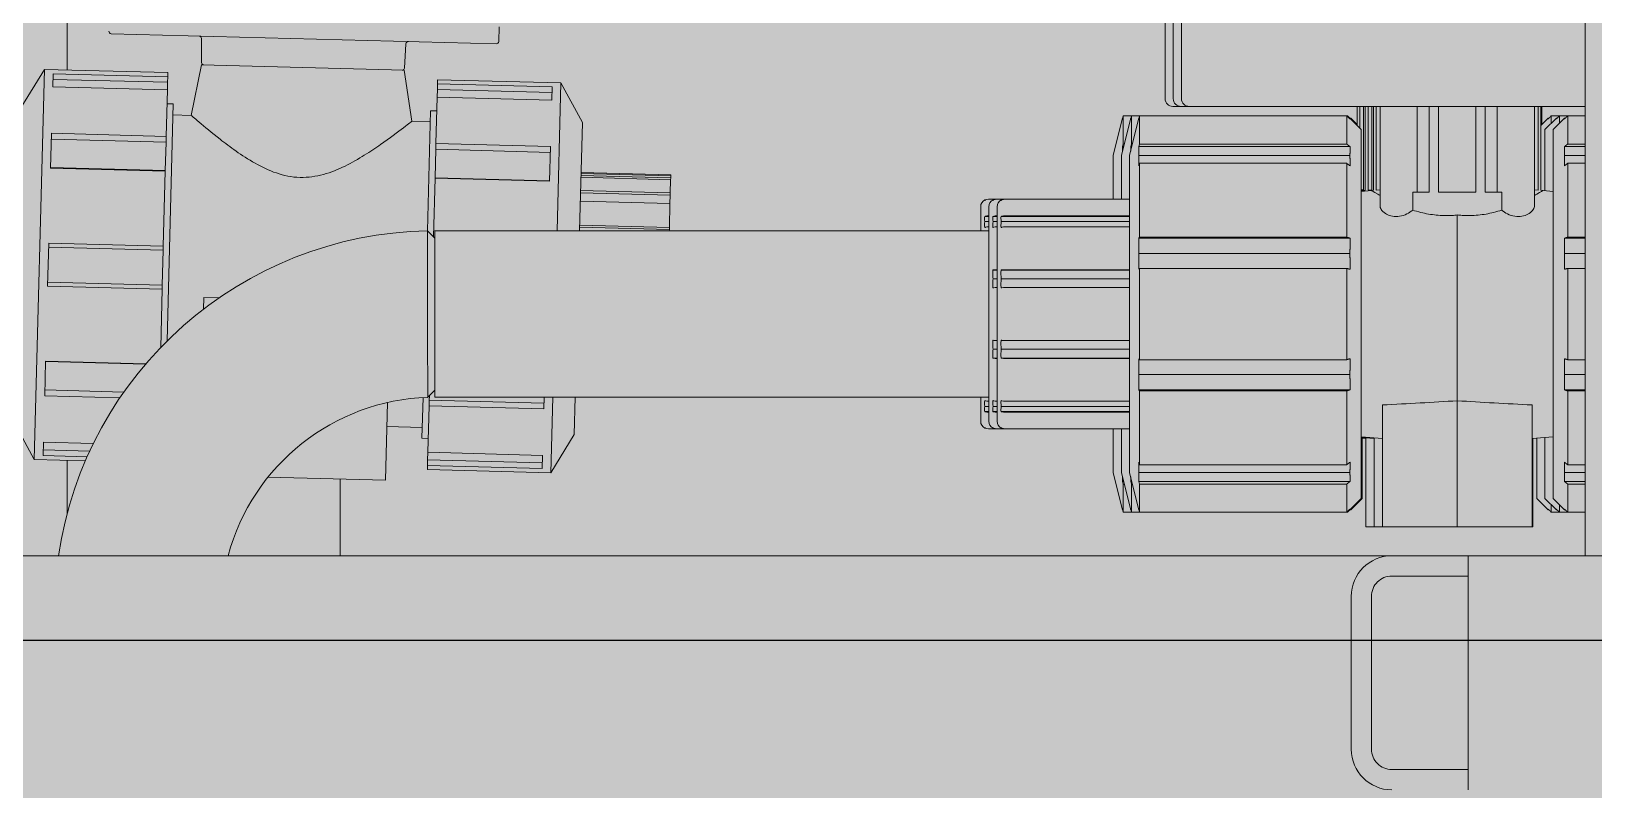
# Model space of a CAD drawing. Header units: centimetres. Extents: x 405564 to 502064, y 46284 to 60634.
# Drawn here: x 485404.35 to 485424.38, y 55966.15 to 55975.87 of the extents above; entities that cross this region are included whole.
import ezdxf

# ---------------------------------------------------------------- set-up
doc = ezdxf.new("R2010")
doc.units = ezdxf.units.CM
doc.layers.get('0').update_dxf_attribs({"color": 8, "lineweight": 9})
doc.layers.add('0-KRCN-MİMARİ-220526', color=8, linetype='Continuous', lineweight=9)
doc.layers.add('Visible (ISO)', color=8, linetype='Continuous', lineweight=18)
doc.layers.add('AS_NOT_MIMARI', color=8, linetype='Continuous')
doc.layers.add('AS_TAV', color=8, linetype='Continuous')

# ---------------------------------------------------------------- blocks, each defined once
blk = doc.blocks.new('A$Cdfb98813')
h = blk.add_hatch()
h.set_pattern_fill('ANGLE', color=256)
h.set_pattern_definition([(0, (-482318.783, -59032.118), (0, 6.985), [5.08, -1.905]), (90, (-482318.783, -59032.118), (-6.985, 4e-16), [5.08, -1.905])])
h.paths.add_polyline_path([(2235.139, -683), (325.139, -683), (325.139, -933.015), (2235.139, -933.015)])
h.paths.add_polyline_path([(800, -700), (900, -700), (900, -800), (800, -800)], flags=16)
h.paths.add_polyline_path([(1700, -700), (1800, -700), (1800, -800), (1700, -800)], flags=16)
at = {"layer": 'AS_TAV'}
blk.add_lwpolyline([(1253.081, -800), (1880, -800), (1880, -864.5), (1253.081, -864.5)], close=True, dxfattribs=at)
at = {"layer": 'Visible (ISO)'}
for p, q in [((1574.528, -845.415), (1574.528, -863.415)), ((1555.064, -853.898), (1555.064, -857.188)), ((1569.141, -857.556), (1569.141, -855.756)), ((1569.246, -857.556), (1569.246, -855.756)), ((1569.351, -857.556), (1569.351, -855.756)), ((1560.602, -856.633), (1560.597, -856.823)), ((1555.628, -856.723), (1560.566, -856.852)), ((1556.787, -857.095), (1556.785, -856.782)), ((1559.389, -857.163), (1559.408, -856.851)), ((1554.472, -857.673), (1554.774, -857.181)), ((1554.774, -857.181), (1554.643, -862.179)), ((1556.355, -857.222), (1554.774, -857.181)), ((1554.88, -857.406), (1554.884, -857.236)), ((1556.354, -857.274), (1554.884, -857.236)), ((1556.355, -857.222), (1556.354, -857.274)), ((1556.788, -857.124), (1556.656, -857.77)), ((1556.788, -857.124), (1559.387, -857.192)), ((1559.387, -857.192), (1559.484, -857.844)), ((1554.88, -857.406), (1556.349, -857.444)), ((1556.352, -857.346), (1554.882, -857.308)), ((1556.349, -857.444), (1556.334, -858.039)), ((1556.349, -857.444), (1556.352, -857.346)), ((1556.352, -857.346), (1556.354, -857.274)), ((1559.811, -857.437), (1559.808, -857.535)), ((1559.812, -857.365), (1559.811, -857.437)), ((1559.811, -857.437), (1561.28, -857.475)), ((1559.812, -857.365), (1559.814, -857.313)), ((1561.282, -857.403), (1559.812, -857.365)), ((1559.814, -857.313), (1561.395, -857.354)), ((1561.282, -857.403), (1561.277, -857.573)), ((1561.345, -859.249), (1561.395, -857.354)), ((1561.67, -857.862), (1561.395, -857.354)), ((1556.344, -857.622), (1556.424, -857.624)), ((1556.424, -857.624), (1556.345, -860.661)), ((1559.792, -858.129), (1559.808, -857.535)), ((1559.808, -857.535), (1561.277, -857.573)), ((1556.656, -857.77), (1556.421, -857.764)), ((1559.72, -857.851), (1559.484, -857.844)), ((1559.683, -859.25), (1559.723, -857.711)), ((1559.803, -857.713), (1559.723, -857.711)), ((1568.477, -858.28), (1568.596, -857.805)), ((1568.582, -858.28), (1568.701, -857.805)), ((1568.605, -857.775), (1568.595, -857.816)), ((1568.598, -857.805), (1568.596, -857.805)), ((1568.605, -858.137), (1568.605, -857.775)), ((1568.605, -857.775), (1568.71, -857.775)), ((1568.687, -858.28), (1568.806, -857.805)), ((1568.71, -857.775), (1568.7, -857.816)), ((1568.703, -857.805), (1568.701, -857.805)), ((1568.71, -858.137), (1568.71, -857.775)), ((1568.71, -857.775), (1568.815, -857.775)), ((1568.815, -857.775), (1568.805, -857.816)), ((1568.808, -857.805), (1568.806, -857.805)), ((1568.815, -858.137), (1568.815, -857.775)), ((1568.815, -857.775), (1571.47, -857.775)), ((1569.241, -857.656), (1569.301, -857.656)), ((1569.241, -857.656), (1569.241, -857.656)), ((1569.346, -857.656), (1569.301, -857.656)), ((1569.346, -857.656), (1569.406, -857.656)), ((1569.346, -857.656), (1569.346, -857.656)), ((1569.451, -857.656), (1569.406, -857.656)), ((1569.451, -857.656), (1569.511, -857.656)), ((1569.451, -857.656), (1569.451, -857.656)), ((1569.914, -857.656), (1569.511, -857.656)), ((1569.914, -857.656), (1574.528, -857.656)), ((1571.47, -857.775), (1571.481, -857.775)), ((1571.47, -857.775), (1571.47, -858.137)), ((1571.481, -857.775), (1571.481, -857.786)), ((1571.51, -857.805), (1571.501, -857.805)), ((1571.657, -857.953), (1571.51, -857.805)), ((1571.521, -857.805), (1571.512, -857.805)), ((1571.603, -857.888), (1571.521, -857.805)), ((1571.603, -857.656), (1571.603, -857.899)), ((1571.638, -857.656), (1571.638, -857.933)), ((1571.687, -857.656), (1571.687, -858.732)), ((1571.708, -857.656), (1571.708, -858.73)), ((1571.743, -857.656), (1571.743, -858.727)), ((1571.792, -857.656), (1571.792, -858.732)), ((1571.813, -857.656), (1571.813, -858.73)), ((1571.848, -857.656), (1571.848, -858.727)), ((1571.897, -857.656), (1571.897, -858.927)), ((1572.374, -858.756), (1572.374, -857.656)), ((1572.527, -857.656), (1572.527, -858.756)), ((1572.647, -857.656), (1572.647, -858.756)), ((1573.127, -857.656), (1573.127, -858.756)), ((1573.247, -857.656), (1573.247, -858.756)), ((1573.4, -858.756), (1573.4, -857.656)), ((1573.877, -857.656), (1573.877, -858.927)), ((1573.926, -857.656), (1573.926, -858.727)), ((1573.96, -857.656), (1573.96, -858.73)), ((1573.96, -857.899), (1574.054, -857.805)), ((1573.971, -857.656), (1573.971, -857.888)), ((1574.012, -857.953), (1574.159, -857.805)), ((1574.054, -857.805), (1574.063, -857.805)), ((1574.093, -857.775), (1574.093, -857.871)), ((1574.198, -857.775), (1574.093, -857.775)), ((1574.117, -857.953), (1574.264, -857.805)), ((1574.159, -857.805), (1574.168, -857.805)), ((1574.198, -857.775), (1574.198, -857.871)), ((1574.303, -857.775), (1574.198, -857.775)), ((1574.264, -857.805), (1574.273, -857.805)), ((1574.303, -857.775), (1574.303, -858.137)), ((1574.528, -857.775), (1574.303, -857.775)), ((1554.852, -858.445), (1554.864, -858)), ((1556.334, -858.039), (1554.864, -858)), ((1556.332, -858.115), (1556.334, -858.039)), ((1561.634, -859.249), (1561.67, -857.862)), ((1571.657, -862.68), (1571.657, -857.953)), ((1574.012, -858.735), (1574.012, -857.953)), ((1574.117, -862.68), (1574.117, -857.953)), ((1556.332, -858.115), (1554.862, -858.076)), ((1556.322, -858.478), (1556.332, -858.115)), ((1559.79, -858.205), (1559.781, -858.569)), ((1559.792, -858.129), (1559.79, -858.205)), ((1559.79, -858.205), (1561.26, -858.244)), ((1561.262, -858.168), (1559.792, -858.129)), ((1561.262, -858.168), (1561.25, -858.613)), ((1568.595, -858.17), (1568.605, -858.137)), ((1568.595, -858.17), (1568.609, -858.17)), ((1568.618, -858.137), (1568.605, -858.137)), ((1568.7, -858.17), (1568.71, -858.137)), ((1568.7, -858.17), (1568.714, -858.17)), ((1568.723, -858.137), (1568.71, -858.137)), ((1568.805, -858.17), (1568.815, -858.137)), ((1568.805, -858.17), (1571.512, -858.17)), ((1571.47, -858.137), (1568.815, -858.137)), ((1574.528, -858.17), (1574.262, -858.17)), ((1574.303, -858.137), (1574.528, -858.137)), ((1554.852, -858.445), (1556.322, -858.484)), ((1556.322, -858.478), (1554.853, -858.44)), ((1568.477, -858.28), (1568.477, -858.846)), ((1568.582, -858.28), (1568.582, -858.846)), ((1568.687, -858.28), (1568.687, -862.352)), ((1568.815, -858.384), (1568.805, -858.417)), ((1571.51, -858.285), (1568.806, -858.285)), ((1568.815, -859.331), (1568.815, -858.384)), ((1568.815, -858.384), (1571.47, -858.384)), ((1571.47, -858.384), (1571.47, -859.331)), ((1574.264, -858.285), (1574.528, -858.285)), ((1574.528, -858.384), (1574.303, -858.384)), ((1574.303, -858.384), (1574.303, -859.331)), ((1556.322, -858.484), (1556.297, -859.446)), ((1556.322, -858.484), (1556.322, -858.478)), ((1559.761, -859.327), (1559.781, -858.574)), ((1559.781, -858.569), (1559.781, -858.574)), ((1559.781, -858.569), (1561.25, -858.608)), ((1559.781, -858.574), (1561.25, -858.613)), ((1562.802, -858.57), (1561.652, -858.54)), ((1561.652, -858.564), (1562.801, -858.594)), ((1562.803, -858.531), (1561.653, -858.501)), ((1562.803, -858.546), (1561.653, -858.516)), ((1562.801, -858.594), (1562.797, -858.764)), ((1562.801, -858.594), (1562.802, -858.57)), ((1562.802, -858.57), (1562.803, -858.546)), ((1562.803, -858.531), (1562.803, -858.546)), ((1562.796, -858.792), (1561.646, -858.761)), ((1562.797, -858.764), (1561.647, -858.734)), ((1562.793, -858.898), (1562.796, -858.792)), ((1562.796, -858.792), (1562.797, -858.764)), ((1566.982, -858.846), (1566.877, -858.846)), ((1567.087, -858.846), (1566.982, -858.846)), ((1568.687, -858.846), (1567.087, -858.846)), ((1571.687, -858.723), (1571.657, -858.725)), ((1571.657, -858.735), (1571.682, -858.732)), ((1571.657, -858.744), (1571.787, -858.732)), ((1571.708, -858.73), (1571.682, -858.732)), ((1571.792, -858.723), (1571.743, -858.727)), ((1571.813, -858.73), (1571.787, -858.732)), ((1571.897, -858.723), (1571.848, -858.727)), ((1572.527, -858.756), (1572.316, -858.756)), ((1572.316, -858.985), (1572.316, -858.756)), ((1573.127, -858.756), (1572.647, -858.756)), ((1573.247, -858.756), (1573.458, -858.756)), ((1573.458, -858.985), (1573.458, -858.756)), ((1573.877, -858.723), (1573.926, -858.727)), ((1573.96, -858.73), (1573.987, -858.732)), ((1574.117, -858.744), (1573.987, -858.732)), ((1561.644, -858.868), (1562.793, -858.898)), ((1562.793, -858.898), (1562.785, -859.206)), ((1566.777, -859.249), (1566.777, -858.941)), ((1566.83, -858.853), (1566.841, -858.853)), ((1566.882, -861.691), (1566.882, -858.941)), ((1566.935, -858.853), (1566.946, -858.853)), ((1566.987, -861.691), (1566.987, -858.941)), ((1567.04, -858.853), (1567.051, -858.853)), ((1572.887, -861.427), (1572.887, -859.046)), ((1559.777, -859.343), (1559.683, -859.25)), ((1559.777, -861.383), (1559.777, -859.249)), ((1559.777, -859.249), (1566.882, -859.249)), ((1562.785, -859.231), (1561.635, -859.201)), ((1562.785, -859.206), (1561.636, -859.176)), ((1562.784, -859.249), (1562.785, -859.231)), ((1562.785, -859.231), (1562.785, -859.206)), ((1566.828, -859.066), (1566.882, -859.066)), ((1566.83, -859.132), (1566.882, -859.132)), ((1566.877, -859.056), (1566.882, -859.056)), ((1566.882, -859.197), (1566.877, -859.197)), ((1566.933, -859.066), (1566.987, -859.066)), ((1566.935, -859.132), (1566.987, -859.132)), ((1566.982, -859.056), (1566.987, -859.056)), ((1566.987, -859.197), (1566.982, -859.197)), ((1567.038, -859.066), (1568.687, -859.066)), ((1567.04, -859.132), (1568.687, -859.132)), ((1567.087, -859.056), (1568.687, -859.056)), ((1568.687, -859.197), (1567.087, -859.197)), ((1554.813, -859.958), (1554.827, -859.408)), ((1556.297, -859.446), (1554.827, -859.408)), ((1556.295, -859.496), (1556.297, -859.446)), ((1568.805, -859.344), (1568.815, -859.331)), ((1568.805, -859.344), (1571.512, -859.344)), ((1571.47, -859.331), (1568.815, -859.331)), ((1574.528, -859.344), (1574.262, -859.344)), ((1574.303, -859.331), (1574.528, -859.331)), ((1556.295, -859.496), (1554.826, -859.458)), ((1556.284, -859.946), (1556.295, -859.496)), ((1571.51, -859.54), (1568.806, -859.54)), ((1574.264, -859.54), (1574.528, -859.54)), ((1566.933, -859.752), (1566.987, -859.752)), ((1566.982, -859.748), (1566.987, -859.748)), ((1567.038, -859.752), (1568.687, -859.752)), ((1567.087, -859.748), (1568.687, -859.748)), ((1568.815, -859.731), (1568.805, -859.743)), ((1568.815, -860.902), (1568.815, -859.731)), ((1568.815, -859.731), (1571.47, -859.731)), ((1571.47, -859.731), (1571.47, -860.902)), ((1574.528, -859.731), (1574.303, -859.731)), ((1574.303, -859.731), (1574.303, -860.902)), ((1554.813, -859.958), (1556.282, -859.996)), ((1556.284, -859.946), (1554.814, -859.908)), ((1556.282, -859.996), (1556.263, -860.745)), ((1556.282, -859.996), (1556.284, -859.946)), ((1566.935, -859.864), (1566.987, -859.864)), ((1566.987, -859.976), (1566.982, -859.976)), ((1567.04, -859.864), (1568.687, -859.864)), ((1568.687, -859.976), (1567.087, -859.976)), ((1556.815, -860.104), (1556.811, -860.255)), ((1557.012, -860.109), (1556.815, -860.104)), ((1566.935, -860.768), (1566.987, -860.768)), ((1566.982, -860.656), (1566.987, -860.656)), ((1567.04, -860.768), (1568.687, -860.768)), ((1567.087, -860.656), (1568.687, -860.656)), ((1554.776, -861.366), (1554.788, -860.92)), ((1556.068, -860.959), (1554.787, -860.926)), ((1556.073, -860.954), (1554.788, -860.92)), ((1566.933, -860.881), (1566.987, -860.881)), ((1566.987, -860.885), (1566.982, -860.885)), ((1567.038, -860.881), (1568.687, -860.881)), ((1568.687, -860.885), (1567.087, -860.885)), ((1568.805, -860.889), (1568.815, -860.902)), ((1571.47, -860.902), (1568.815, -860.902)), ((1574.303, -860.902), (1574.528, -860.902)), ((1571.51, -861.092), (1568.806, -861.092)), ((1574.264, -861.092), (1574.528, -861.092)), ((1554.776, -861.366), (1555.74, -861.391)), ((1555.791, -861.316), (1554.778, -861.29)), ((1559.144, -862.447), (1559.17, -861.451)), ((1559.613, -861.909), (1559.627, -861.387)), ((1559.688, -861.384), (1559.777, -861.292)), ((1559.706, -861.419), (1559.704, -861.495)), ((1559.708, -861.364), (1559.706, -861.419)), ((1559.706, -861.419), (1561.176, -861.457)), ((1559.777, -861.383), (1566.882, -861.383)), ((1561.178, -861.383), (1561.174, -861.533)), ((1561.264, -862.353), (1561.289, -861.383)), ((1561.565, -861.86), (1561.578, -861.383)), ((1566.777, -861.691), (1566.777, -861.383)), ((1566.877, -861.435), (1566.882, -861.435)), ((1566.982, -861.435), (1566.987, -861.435)), ((1567.087, -861.435), (1568.687, -861.435)), ((1568.815, -861.301), (1568.805, -861.288)), ((1568.805, -861.288), (1571.512, -861.288)), ((1568.815, -862.249), (1568.815, -861.301)), ((1568.815, -861.301), (1571.47, -861.301)), ((1571.47, -861.301), (1571.47, -862.249)), ((1572.887, -861.427), (1572.887, -863.046)), ((1574.528, -861.288), (1574.262, -861.288)), ((1574.528, -861.301), (1574.303, -861.301)), ((1574.303, -861.301), (1574.303, -862.249)), ((1559.689, -862.089), (1559.704, -861.495)), ((1559.704, -861.495), (1561.174, -861.533)), ((1566.828, -861.566), (1566.882, -861.566)), ((1566.83, -861.5), (1566.882, -861.5)), ((1566.882, -861.576), (1566.877, -861.576)), ((1566.933, -861.566), (1566.987, -861.566)), ((1566.935, -861.5), (1566.987, -861.5)), ((1566.987, -861.576), (1566.982, -861.576)), ((1567.038, -861.566), (1568.687, -861.566)), ((1567.04, -861.5), (1568.687, -861.5)), ((1568.687, -861.576), (1567.087, -861.576)), ((1571.927, -861.481), (1571.927, -863.046)), ((1573.847, -861.481), (1573.847, -863.046)), ((1554.368, -861.672), (1554.643, -862.179)), ((1559.617, -861.769), (1559.162, -861.757)), ((1566.83, -861.779), (1566.841, -861.779)), ((1566.877, -861.786), (1566.982, -861.786)), ((1566.935, -861.779), (1566.946, -861.779)), ((1566.982, -861.786), (1567.087, -861.786)), ((1567.04, -861.779), (1567.051, -861.779)), ((1567.087, -861.786), (1568.687, -861.786)), ((1568.477, -861.786), (1568.477, -862.352)), ((1568.582, -861.786), (1568.582, -862.352)), ((1554.756, -862.13), (1554.76, -861.96)), ((1555.353, -862.074), (1554.758, -862.058)), ((1555.399, -861.977), (1554.76, -861.96)), ((1559.693, -861.911), (1559.613, -861.909)), ((1561.565, -861.86), (1561.264, -862.353)), ((1571.657, -861.889), (1571.927, -861.912)), ((1571.657, -861.898), (1571.822, -861.912)), ((1571.657, -861.907), (1571.717, -861.912)), ((1571.668, -862.68), (1571.668, -861.908)), ((1571.717, -861.903), (1571.717, -863.046)), ((1571.822, -861.903), (1571.822, -863.046)), ((1574.117, -861.889), (1573.847, -861.912)), ((1573.907, -861.908), (1573.858, -861.912)), ((1573.858, -861.911), (1573.858, -863.046)), ((1573.907, -862.68), (1573.907, -861.907)), ((1574.012, -862.68), (1574.012, -861.898)), ((1555.298, -862.196), (1554.643, -862.179)), ((1554.756, -862.13), (1555.321, -862.145)), ((1555.064, -862.19), (1555.064, -862.871)), ((1559.686, -862.187), (1559.684, -862.259)), ((1559.689, -862.089), (1559.686, -862.187)), ((1559.686, -862.187), (1561.156, -862.225)), ((1561.158, -862.128), (1559.689, -862.089)), ((1561.158, -862.128), (1561.154, -862.298)), ((1568.805, -862.215), (1568.815, -862.249)), ((1571.47, -862.249), (1568.815, -862.249)), ((1574.303, -862.249), (1574.528, -862.249)), ((1559.144, -862.447), (1557.639, -862.408)), ((1558.564, -862.432), (1558.564, -863.415)), ((1559.683, -862.311), (1559.684, -862.259)), ((1559.683, -862.311), (1561.264, -862.353)), ((1559.684, -862.259), (1561.154, -862.298)), ((1568.477, -862.352), (1568.596, -862.827)), ((1568.582, -862.352), (1568.701, -862.827)), ((1568.687, -862.352), (1568.806, -862.827)), ((1571.51, -862.347), (1568.806, -862.347)), ((1574.264, -862.347), (1574.528, -862.347)), ((1568.605, -862.496), (1568.595, -862.462)), ((1568.595, -862.462), (1568.609, -862.462)), ((1568.605, -862.857), (1568.605, -862.496)), ((1568.605, -862.496), (1568.618, -862.496)), ((1568.71, -862.496), (1568.7, -862.462)), ((1568.7, -862.462), (1568.714, -862.462)), ((1568.71, -862.857), (1568.71, -862.496)), ((1568.71, -862.496), (1568.723, -862.496)), ((1568.815, -862.496), (1568.805, -862.462)), ((1568.805, -862.462), (1571.512, -862.462)), ((1568.815, -862.857), (1568.815, -862.496)), ((1568.815, -862.496), (1571.47, -862.496)), ((1571.47, -862.496), (1571.47, -862.857)), ((1574.528, -862.462), (1574.262, -862.462)), ((1574.303, -862.496), (1574.303, -862.857)), ((1574.528, -862.496), (1574.303, -862.496)), ((1568.595, -862.816), (1568.605, -862.857)), ((1568.598, -862.827), (1568.596, -862.827)), ((1568.71, -862.857), (1568.605, -862.857)), ((1568.7, -862.816), (1568.71, -862.857)), ((1568.703, -862.827), (1568.701, -862.827)), ((1568.815, -862.857), (1568.71, -862.857)), ((1568.805, -862.816), (1568.815, -862.857)), ((1568.808, -862.827), (1568.806, -862.827)), ((1571.47, -862.857), (1568.815, -862.857)), ((1571.481, -862.857), (1571.47, -862.857)), ((1571.481, -862.846), (1571.481, -862.857)), ((1571.51, -862.827), (1571.501, -862.827)), ((1571.657, -862.68), (1571.51, -862.827)), ((1571.521, -862.827), (1571.512, -862.827)), ((1571.668, -862.68), (1571.521, -862.827)), ((1573.907, -862.68), (1574.054, -862.827)), ((1574.012, -862.68), (1574.159, -862.827)), ((1574.054, -862.827), (1574.063, -862.827)), ((1574.093, -862.761), (1574.093, -862.857)), ((1574.093, -862.857), (1574.198, -862.857)), ((1574.117, -862.68), (1574.264, -862.827)), ((1574.159, -862.827), (1574.168, -862.827)), ((1574.198, -862.761), (1574.198, -862.857)), ((1574.198, -862.857), (1574.303, -862.857)), ((1574.264, -862.827), (1574.273, -862.827)), ((1574.303, -862.857), (1574.528, -862.857)), ((1571.822, -863.046), (1571.717, -863.046)), ((1571.927, -863.046), (1571.822, -863.046)), ((1572.887, -863.046), (1571.927, -863.046)), ((1572.887, -863.046), (1573.847, -863.046)), ((1573.847, -863.046), (1573.858, -863.046)), ((1572.048, -863.415), (1409.528, -863.415)), ((1572.048, -863.415), (1573.028, -863.415)), ((1573.028, -863.935), (1573.028, -863.415)), ((1573.028, -863.415), (1627.008, -863.415)), ((1572.048, -863.675), (1573.028, -863.675)), ((1571.528, -865.895), (1571.528, -863.935)), ((1571.788, -865.895), (1571.788, -863.935)), ((1573.028, -863.935), (1573.028, -865.895)), ((1573.028, -866.415), (1573.028, -865.895)), ((1573.028, -866.155), (1572.048, -866.155))]:
    blk.add_line(p, q, dxfattribs=at)
for centre, radius, start, end in [((1555.629, -856.693), 0.03, 178.5, 268.5), ((1556.755, -856.783), 0.03, 0.5, 88.5), ((1559.438, -856.853), 0.03, 88.5, 176.5), ((1560.567, -856.822), 0.03, 268.5, 358.5), ((1556.817, -857.094), 0.03, 180.5, 268.5), ((1559.359, -857.161), 0.03, 268.5, 356.5), ((1569.241, -857.556), 0.1, 180, 270), ((1569.346, -857.556), 0.1, 180, 270), ((1569.451, -857.556), 0.1, 180, 270), ((1566.877, -858.941), 0.1, 118.0831, 180), ((1566.982, -858.941), 0.1, 118.0831, 180), ((1567.087, -858.941), 0.1, 118.0831, 180), ((1559.777, -864.126), 4.877, 91.1052, 171.6094), ((1559.777, -864.126), 2.743, 91.8651, 164.9646), ((1566.877, -861.691), 0.1, 180, 241.9169), ((1566.982, -861.691), 0.1, 180, 241.9169), ((1567.087, -861.691), 0.1, 180, 241.9169), ((1572.048, -863.935), 0.52, 90, 180), ((1572.048, -865.895), 0.52, 180, 270)]:
    blk.add_arc(centre, radius, start, end, dxfattribs=at)
at = {"layer": 'Visible (ISO)', "extrusion": (0, 0, -1)}
for centre, major_axis, ratio, start_param, end_param in [((1569.679, -860.316), (7.936, 0), 0.153091, 1.154619, 1.283565), ((1576.095, -860.316), (-7.936, 0), 0.153091, 4.99962, 5.128566), ((1578.84, -862.265), (-10.036, 0), 0.629301, 6.270099, 6.291053)]:
    blk.add_ellipse(centre, major_axis=major_axis, ratio=ratio, start_param=start_param, end_param=end_param, dxfattribs=at)
at = {"layer": 'Visible (ISO)'}
for points, knots in [([(1556.656, -857.77), (1556.656, -857.77), (1556.664, -857.777), (1556.698, -857.806), (1556.723, -857.828), (1556.821, -857.912), (1556.918, -857.993), (1557.086, -858.124), (1557.155, -858.176), (1557.305, -858.281), (1557.386, -858.334), (1557.559, -858.432), (1557.65, -858.476), (1557.843, -858.541), (1557.944, -858.563), (1558.05, -858.565)], [12.008267, 12.008267, 12.008267, 12.008267, 12.290639, 12.290639, 12.573011, 12.573011, 13.137754, 13.137754, 13.455966, 13.455966, 13.774178, 13.774178, 14.09239, 14.09239, 14.410603, 14.410603, 14.410603, 14.410603]), ([(1558.05, -858.565), (1558.154, -858.568), (1558.254, -858.553), (1558.447, -858.5), (1558.539, -858.462), (1558.714, -858.376), (1558.797, -858.328), (1558.95, -858.233), (1559.021, -858.186), (1559.199, -858.062), (1559.304, -857.983), (1559.411, -857.901), (1559.439, -857.88), (1559.475, -857.851), (1559.484, -857.844), (1559.484, -857.844)], [4.80467, 4.80467, 4.80467, 4.80467, 5.115647, 5.115647, 5.426624, 5.426624, 5.737601, 5.737601, 6.048578, 6.048578, 6.62694, 6.62694, 6.91612, 6.91612, 7.205301, 7.205301, 7.205301, 7.205301]), ([(1566.828, -858.859), (1566.832, -858.857), (1566.835, -858.855), (1566.85, -858.849), (1566.865, -858.846), (1566.877, -858.846)], [0.54557409, 0.54557409, 0.54557409, 0.54557409, 0.55654158, 0.55654158, 0.59352463, 0.59352463, 0.59352463, 0.59352463]), ([(1566.933, -858.859), (1566.937, -858.857), (1566.94, -858.855), (1566.955, -858.849), (1566.97, -858.846), (1566.982, -858.846)], [0.54557409, 0.54557409, 0.54557409, 0.54557409, 0.55654158, 0.55654158, 0.59352463, 0.59352463, 0.59352463, 0.59352463]), ([(1567.038, -858.859), (1567.042, -858.857), (1567.045, -858.855), (1567.06, -858.849), (1567.075, -858.846), (1567.087, -858.846)], [0.54557409, 0.54557409, 0.54557409, 0.54557409, 0.55654158, 0.55654158, 0.59352463, 0.59352463, 0.59352463, 0.59352463]), ([(1571.897, -858.797), (1571.886, -858.791), (1571.877, -858.785), (1571.814, -858.749), (1571.787, -858.732), (1571.787, -858.732)], [-2.1227679, -2.1227679, -2.1227679, -2.1227679, -2.0526795, -2.0526795, -1.6409183, -1.6409183, -1.6409183, -1.6409183]), ([(1573.877, -858.797), (1573.887, -858.791), (1573.897, -858.785), (1573.96, -858.749), (1573.987, -858.732), (1573.987, -858.732)], [1.1590686, 1.1590686, 1.1590686, 1.1590686, 1.2291571, 1.2291571, 1.6409183, 1.6409183, 1.6409183, 1.6409183]), ([(1566.828, -858.859), (1566.827, -858.858), (1566.827, -858.857), (1566.827, -858.855), (1566.828, -858.854), (1566.83, -858.853)], [0.3542386, 0.3542386, 0.3542386, 0.3542386, 0.4024589, 0.4024589, 0.4682307, 0.4682307, 0.4682307, 0.4682307]), ([(1566.933, -858.859), (1566.932, -858.858), (1566.932, -858.857), (1566.932, -858.855), (1566.933, -858.854), (1566.935, -858.853)], [0.3542386, 0.3542386, 0.3542386, 0.3542386, 0.4024589, 0.4024589, 0.4682307, 0.4682307, 0.4682307, 0.4682307]), ([(1567.038, -858.859), (1567.037, -858.858), (1567.037, -858.857), (1567.037, -858.855), (1567.038, -858.854), (1567.04, -858.853)], [0.3542386, 0.3542386, 0.3542386, 0.3542386, 0.4024589, 0.4024589, 0.4682307, 0.4682307, 0.4682307, 0.4682307]), ([(1571.897, -858.927), (1571.897, -858.942), (1571.902, -858.96), (1571.924, -858.995), (1571.943, -859.013), (1571.984, -859.04), (1572.008, -859.051), (1572.063, -859.065), (1572.094, -859.068), (1572.156, -859.064), (1572.19, -859.056), (1572.25, -859.031), (1572.277, -859.015), (1572.304, -858.994), (1572.31, -858.99), (1572.316, -858.985)], [-1.1691508, -1.1691508, -1.1691508, -1.1691508, -1.0739604, -1.0739604, -0.967244, -0.967244, -0.878467, -0.878467, -0.7896899, -0.7896899, -0.6915436, -0.6915436, -0.5933972, -0.5933972, -0.5650046, -0.5650046, -0.5650046, -0.5650046]), ([(1572.887, -859.046), (1572.866, -859.049), (1572.845, -859.051), (1572.756, -859.057), (1572.687, -859.055), (1572.551, -859.042), (1572.484, -859.03), (1572.384, -859.005), (1572.349, -858.995), (1572.316, -858.985)], [-3.344909, -3.344909, -3.344909, -3.344909, -3.2818365, -3.2818365, -3.0774876, -3.0774876, -2.8731386, -2.8731386, -2.757081, -2.757081, -2.757081, -2.757081]), ([(1572.887, -859.046), (1572.908, -859.049), (1572.929, -859.051), (1572.95, -859.052), (1573.018, -859.057), (1573.087, -859.055), (1573.223, -859.042), (1573.29, -859.03), (1573.389, -859.005), (1573.424, -858.995), (1573.458, -858.985)], [-0.0630724, -0.0630724, -0.0630724, -0.0630724, 0, 0, 0, 0.204349, 0.204349, 0.4086979, 0.4086979, 0.5247556, 0.5247556, 0.5247556, 0.5247556]), ([(1573.877, -858.927), (1573.877, -858.942), (1573.872, -858.96), (1573.85, -858.995), (1573.831, -859.013), (1573.79, -859.04), (1573.765, -859.051), (1573.71, -859.065), (1573.68, -859.068), (1573.65, -859.066), (1573.618, -859.064), (1573.584, -859.056), (1573.524, -859.031), (1573.497, -859.015), (1573.47, -858.994), (1573.464, -858.99), (1573.458, -858.985)], [1.1825316, 1.1825316, 1.1825316, 1.1825316, 1.2777219, 1.2777219, 1.3844383, 1.3844383, 1.4732154, 1.4732154, 1.5619924, 1.5619924, 1.5619924, 1.6601388, 1.6601388, 1.7582851, 1.7582851, 1.7866778, 1.7866778, 1.7866778, 1.7866778]), ([(1559.683, -859.25), (1559.683, -859.25), (1559.683, -859.25), (1559.683, -859.25), (1559.683, -859.25), (1559.683, -859.278), (1559.683, -859.332), (1559.683, -859.386), (1559.683, -859.464), (1559.683, -859.563), (1559.684, -859.662), (1559.684, -859.781), (1559.684, -859.909), (1559.684, -860.038), (1559.684, -860.179), (1559.685, -860.319), (1559.685, -860.459), (1559.685, -860.598), (1559.686, -860.727), (1559.686, -860.857), (1559.686, -860.974), (1559.687, -861.073), (1559.687, -861.27), (1559.688, -861.384), (1559.688, -861.384)], [-0.7500877, -0.7500877, -0.7500877, -0.7500877, -0.75, -0.75, -0.75, -0.6875, -0.6875, -0.6875, -0.625, -0.625, -0.625, -0.5625, -0.5625, -0.5625, -0.5, -0.5, -0.5, -0.4375, -0.4375, -0.4375, -0.375, -0.375, -0.375, -0.2501612, -0.2501612, -0.2501612, -0.2501612]), ([(1566.83, -859.132), (1566.828, -859.119), (1566.827, -859.106), (1566.827, -859.085), (1566.827, -859.076), (1566.828, -859.066)], [0.3366871, 0.3366871, 0.3366871, 0.3366871, 0.4024589, 0.4024589, 0.4506792, 0.4506792, 0.4506792, 0.4506792]), ([(1566.828, -859.208), (1566.827, -859.197), (1566.827, -859.186), (1566.827, -859.162), (1566.828, -859.147), (1566.83, -859.132)], [0.3542386, 0.3542386, 0.3542386, 0.3542386, 0.4024589, 0.4024589, 0.4682307, 0.4682307, 0.4682307, 0.4682307]), ([(1566.877, -859.056), (1566.865, -859.056), (1566.85, -859.059), (1566.835, -859.064), (1566.832, -859.065), (1566.828, -859.066)], [0, 0, 0, 0, 0.03698305, 0.03698305, 0.04795054, 0.04795054, 0.04795054, 0.04795054]), ([(1566.828, -859.208), (1566.832, -859.206), (1566.835, -859.205), (1566.85, -859.2), (1566.865, -859.197), (1566.877, -859.197)], [0.54557287, 0.54557287, 0.54557287, 0.54557287, 0.55650825, 0.55650825, 0.59352464, 0.59352464, 0.59352464, 0.59352464]), ([(1566.935, -859.132), (1566.933, -859.119), (1566.932, -859.106), (1566.932, -859.085), (1566.932, -859.076), (1566.933, -859.066)], [0.3366871, 0.3366871, 0.3366871, 0.3366871, 0.4024589, 0.4024589, 0.4506792, 0.4506792, 0.4506792, 0.4506792]), ([(1566.933, -859.208), (1566.932, -859.197), (1566.932, -859.186), (1566.932, -859.162), (1566.933, -859.147), (1566.935, -859.132)], [0.3542386, 0.3542386, 0.3542386, 0.3542386, 0.4024589, 0.4024589, 0.4682307, 0.4682307, 0.4682307, 0.4682307]), ([(1566.982, -859.056), (1566.97, -859.056), (1566.955, -859.059), (1566.94, -859.064), (1566.937, -859.065), (1566.933, -859.066)], [0, 0, 0, 0, 0.03698305, 0.03698305, 0.04795054, 0.04795054, 0.04795054, 0.04795054]), ([(1566.933, -859.208), (1566.937, -859.206), (1566.94, -859.205), (1566.955, -859.2), (1566.97, -859.197), (1566.982, -859.197)], [0.54557287, 0.54557287, 0.54557287, 0.54557287, 0.55650825, 0.55650825, 0.59352464, 0.59352464, 0.59352464, 0.59352464]), ([(1567.04, -859.132), (1567.038, -859.119), (1567.037, -859.106), (1567.037, -859.085), (1567.037, -859.076), (1567.038, -859.066)], [0.3366871, 0.3366871, 0.3366871, 0.3366871, 0.4024589, 0.4024589, 0.4506792, 0.4506792, 0.4506792, 0.4506792]), ([(1567.038, -859.208), (1567.037, -859.197), (1567.037, -859.186), (1567.037, -859.162), (1567.038, -859.147), (1567.04, -859.132)], [0.3542386, 0.3542386, 0.3542386, 0.3542386, 0.4024589, 0.4024589, 0.4682307, 0.4682307, 0.4682307, 0.4682307]), ([(1567.087, -859.056), (1567.075, -859.056), (1567.06, -859.059), (1567.045, -859.064), (1567.042, -859.065), (1567.038, -859.066)], [0, 0, 0, 0, 0.03698305, 0.03698305, 0.04795054, 0.04795054, 0.04795054, 0.04795054]), ([(1567.038, -859.208), (1567.042, -859.206), (1567.045, -859.205), (1567.06, -859.2), (1567.075, -859.197), (1567.087, -859.197)], [0.54557287, 0.54557287, 0.54557287, 0.54557287, 0.55650825, 0.55650825, 0.59352464, 0.59352464, 0.59352464, 0.59352464]), ([(1566.935, -859.864), (1566.933, -859.842), (1566.932, -859.819), (1566.932, -859.784), (1566.932, -859.768), (1566.933, -859.752)], [0.3366871, 0.3366871, 0.3366871, 0.3366871, 0.4024589, 0.4024589, 0.4506792, 0.4506792, 0.4506792, 0.4506792]), ([(1566.982, -859.748), (1566.97, -859.748), (1566.955, -859.749), (1566.94, -859.751), (1566.937, -859.751), (1566.933, -859.752)], [0, 0, 0, 0, 0.03698305, 0.03698305, 0.04795054, 0.04795054, 0.04795054, 0.04795054]), ([(1567.04, -859.864), (1567.038, -859.842), (1567.037, -859.819), (1567.037, -859.784), (1567.037, -859.768), (1567.038, -859.752)], [0.3366871, 0.3366871, 0.3366871, 0.3366871, 0.4024589, 0.4024589, 0.4506792, 0.4506792, 0.4506792, 0.4506792]), ([(1567.087, -859.748), (1567.075, -859.748), (1567.06, -859.749), (1567.045, -859.751), (1567.042, -859.751), (1567.038, -859.752)], [0, 0, 0, 0, 0.03698305, 0.03698305, 0.04795054, 0.04795054, 0.04795054, 0.04795054]), ([(1566.933, -859.98), (1566.932, -859.963), (1566.932, -859.947), (1566.932, -859.91), (1566.933, -859.887), (1566.935, -859.864)], [0.3542386, 0.3542386, 0.3542386, 0.3542386, 0.4024589, 0.4024589, 0.4682307, 0.4682307, 0.4682307, 0.4682307]), ([(1566.933, -859.98), (1566.937, -859.979), (1566.94, -859.979), (1566.955, -859.977), (1566.97, -859.976), (1566.982, -859.976)], [0.54557409, 0.54557409, 0.54557409, 0.54557409, 0.55654158, 0.55654158, 0.59352463, 0.59352463, 0.59352463, 0.59352463]), ([(1567.038, -859.98), (1567.037, -859.963), (1567.037, -859.947), (1567.037, -859.91), (1567.038, -859.887), (1567.04, -859.864)], [0.3542386, 0.3542386, 0.3542386, 0.3542386, 0.4024589, 0.4024589, 0.4682307, 0.4682307, 0.4682307, 0.4682307]), ([(1567.038, -859.98), (1567.042, -859.979), (1567.045, -859.979), (1567.06, -859.977), (1567.075, -859.976), (1567.087, -859.976)], [0.54557409, 0.54557409, 0.54557409, 0.54557409, 0.55654158, 0.55654158, 0.59352463, 0.59352463, 0.59352463, 0.59352463]), ([(1566.935, -860.768), (1566.933, -860.745), (1566.932, -860.722), (1566.932, -860.686), (1566.932, -860.669), (1566.933, -860.652)], [0.3366871, 0.3366871, 0.3366871, 0.3366871, 0.4024589, 0.4024589, 0.4506792, 0.4506792, 0.4506792, 0.4506792]), ([(1566.982, -860.656), (1566.97, -860.656), (1566.955, -860.655), (1566.94, -860.654), (1566.937, -860.653), (1566.933, -860.652)], [0, 0, 0, 0, 0.03698305, 0.03698305, 0.04795054, 0.04795054, 0.04795054, 0.04795054]), ([(1567.04, -860.768), (1567.038, -860.745), (1567.037, -860.722), (1567.037, -860.686), (1567.037, -860.669), (1567.038, -860.652)], [0.3366871, 0.3366871, 0.3366871, 0.3366871, 0.4024589, 0.4024589, 0.4506792, 0.4506792, 0.4506792, 0.4506792]), ([(1567.087, -860.656), (1567.075, -860.656), (1567.06, -860.655), (1567.045, -860.654), (1567.042, -860.653), (1567.038, -860.652)], [0, 0, 0, 0, 0.03698305, 0.03698305, 0.04795054, 0.04795054, 0.04795054, 0.04795054]), ([(1566.933, -860.881), (1566.932, -860.864), (1566.932, -860.848), (1566.932, -860.813), (1566.933, -860.791), (1566.935, -860.768)], [0.3542386, 0.3542386, 0.3542386, 0.3542386, 0.4024589, 0.4024589, 0.4682307, 0.4682307, 0.4682307, 0.4682307]), ([(1567.038, -860.881), (1567.037, -860.864), (1567.037, -860.848), (1567.037, -860.813), (1567.038, -860.791), (1567.04, -860.768)], [0.3542386, 0.3542386, 0.3542386, 0.3542386, 0.4024589, 0.4024589, 0.4682307, 0.4682307, 0.4682307, 0.4682307]), ([(1566.933, -860.881), (1566.937, -860.881), (1566.94, -860.882), (1566.955, -860.884), (1566.97, -860.885), (1566.982, -860.885)], [0.54557286, 0.54557286, 0.54557286, 0.54557286, 0.55650825, 0.55650825, 0.59352463, 0.59352463, 0.59352463, 0.59352463]), ([(1567.038, -860.881), (1567.042, -860.881), (1567.045, -860.882), (1567.06, -860.884), (1567.075, -860.885), (1567.087, -860.885)], [0.54557286, 0.54557286, 0.54557286, 0.54557286, 0.55650825, 0.55650825, 0.59352463, 0.59352463, 0.59352463, 0.59352463]), ([(1566.83, -861.5), (1566.828, -861.485), (1566.827, -861.47), (1566.827, -861.446), (1566.827, -861.436), (1566.828, -861.425)], [0.3366871, 0.3366871, 0.3366871, 0.3366871, 0.4024589, 0.4024589, 0.4506792, 0.4506792, 0.4506792, 0.4506792]), ([(1566.877, -861.435), (1566.865, -861.435), (1566.85, -861.433), (1566.835, -861.428), (1566.832, -861.426), (1566.828, -861.425)], [0, 0, 0, 0, 0.03698305, 0.03698305, 0.04795054, 0.04795054, 0.04795054, 0.04795054]), ([(1566.935, -861.5), (1566.933, -861.485), (1566.932, -861.47), (1566.932, -861.446), (1566.932, -861.436), (1566.933, -861.425)], [0.3366871, 0.3366871, 0.3366871, 0.3366871, 0.4024589, 0.4024589, 0.4506792, 0.4506792, 0.4506792, 0.4506792]), ([(1566.982, -861.435), (1566.97, -861.435), (1566.955, -861.433), (1566.94, -861.428), (1566.937, -861.426), (1566.933, -861.425)], [0, 0, 0, 0, 0.03698305, 0.03698305, 0.04795054, 0.04795054, 0.04795054, 0.04795054]), ([(1567.04, -861.5), (1567.038, -861.485), (1567.037, -861.47), (1567.037, -861.446), (1567.037, -861.436), (1567.038, -861.425)], [0.3366871, 0.3366871, 0.3366871, 0.3366871, 0.4024589, 0.4024589, 0.4506792, 0.4506792, 0.4506792, 0.4506792]), ([(1567.087, -861.435), (1567.075, -861.435), (1567.06, -861.433), (1567.045, -861.428), (1567.042, -861.426), (1567.038, -861.425)], [0, 0, 0, 0, 0.03698305, 0.03698305, 0.04795054, 0.04795054, 0.04795054, 0.04795054]), ([(1566.828, -861.566), (1566.827, -861.556), (1566.827, -861.547), (1566.827, -861.526), (1566.828, -861.513), (1566.83, -861.5)], [0.3542386, 0.3542386, 0.3542386, 0.3542386, 0.4024589, 0.4024589, 0.4682307, 0.4682307, 0.4682307, 0.4682307]), ([(1566.828, -861.566), (1566.832, -861.567), (1566.835, -861.569), (1566.85, -861.574), (1566.865, -861.576), (1566.877, -861.576)], [0.54557409, 0.54557409, 0.54557409, 0.54557409, 0.55654158, 0.55654158, 0.59352463, 0.59352463, 0.59352463, 0.59352463]), ([(1566.933, -861.566), (1566.932, -861.556), (1566.932, -861.547), (1566.932, -861.526), (1566.933, -861.513), (1566.935, -861.5)], [0.3542386, 0.3542386, 0.3542386, 0.3542386, 0.4024589, 0.4024589, 0.4682307, 0.4682307, 0.4682307, 0.4682307]), ([(1566.933, -861.566), (1566.937, -861.567), (1566.94, -861.569), (1566.955, -861.574), (1566.97, -861.576), (1566.982, -861.576)], [0.54557409, 0.54557409, 0.54557409, 0.54557409, 0.55654158, 0.55654158, 0.59352463, 0.59352463, 0.59352463, 0.59352463]), ([(1567.038, -861.566), (1567.037, -861.556), (1567.037, -861.547), (1567.037, -861.526), (1567.038, -861.513), (1567.04, -861.5)], [0.3542386, 0.3542386, 0.3542386, 0.3542386, 0.4024589, 0.4024589, 0.4682307, 0.4682307, 0.4682307, 0.4682307]), ([(1567.038, -861.566), (1567.042, -861.567), (1567.045, -861.569), (1567.06, -861.574), (1567.075, -861.576), (1567.087, -861.576)], [0.54557409, 0.54557409, 0.54557409, 0.54557409, 0.55654158, 0.55654158, 0.59352463, 0.59352463, 0.59352463, 0.59352463]), ([(1566.83, -861.779), (1566.828, -861.778), (1566.827, -861.777), (1566.827, -861.775), (1566.827, -861.774), (1566.828, -861.774)], [0.3366871, 0.3366871, 0.3366871, 0.3366871, 0.4024589, 0.4024589, 0.4506792, 0.4506792, 0.4506792, 0.4506792]), ([(1566.877, -861.786), (1566.865, -861.786), (1566.85, -861.783), (1566.835, -861.777), (1566.832, -861.776), (1566.828, -861.774)], [0, 0, 0, 0, 0.03698305, 0.03698305, 0.04795054, 0.04795054, 0.04795054, 0.04795054]), ([(1566.935, -861.779), (1566.933, -861.778), (1566.932, -861.777), (1566.932, -861.775), (1566.932, -861.774), (1566.933, -861.774)], [0.3366871, 0.3366871, 0.3366871, 0.3366871, 0.4024589, 0.4024589, 0.4506792, 0.4506792, 0.4506792, 0.4506792]), ([(1566.982, -861.786), (1566.97, -861.786), (1566.955, -861.783), (1566.94, -861.777), (1566.937, -861.776), (1566.933, -861.774)], [0, 0, 0, 0, 0.03698305, 0.03698305, 0.04795054, 0.04795054, 0.04795054, 0.04795054]), ([(1567.04, -861.779), (1567.038, -861.778), (1567.037, -861.777), (1567.037, -861.775), (1567.037, -861.774), (1567.038, -861.774)], [0.3366871, 0.3366871, 0.3366871, 0.3366871, 0.4024589, 0.4024589, 0.4506792, 0.4506792, 0.4506792, 0.4506792]), ([(1567.087, -861.786), (1567.075, -861.786), (1567.06, -861.783), (1567.045, -861.777), (1567.042, -861.776), (1567.038, -861.774)], [0, 0, 0, 0, 0.03698305, 0.03698305, 0.04795054, 0.04795054, 0.04795054, 0.04795054]), ([(1571.788, -863.935), (1571.788, -863.901), (1571.794, -863.866), (1571.821, -863.802), (1571.841, -863.773), (1571.887, -863.728), (1571.915, -863.708), (1571.979, -863.681), (1572.014, -863.675), (1572.048, -863.675)], [-0.3997662, -0.3997662, -0.3997662, -0.3997662, -0.299961, -0.299961, -0.2001559, -0.2001559, -0.100078, -0.100078, 0, 0, 0, 0]), ([(1572.048, -866.155), (1572.014, -866.155), (1571.979, -866.148), (1571.915, -866.121), (1571.887, -866.101), (1571.841, -866.056), (1571.821, -866.027), (1571.794, -865.963), (1571.788, -865.928), (1571.788, -865.895)], [0.7995323, 0.7995323, 0.7995323, 0.7995323, 0.8996103, 0.8996103, 0.9996883, 0.9996883, 1.0994934, 1.0994934, 1.1992985, 1.1992985, 1.1992985, 1.1992985])]:
    blk.add_open_spline(points, degree=3, knots=knots, dxfattribs=at)
for points, weights in [([(1568.596, -857.805), (1568.594, -857.811), (1568.595, -857.816)], [3.23888053736, 3.24243610496, 3.24029771772]), ([(1568.701, -857.805), (1568.699, -857.811), (1568.7, -857.816)], [3.23888053736, 3.24243610496, 3.24029771772]), ([(1568.806, -857.805), (1568.804, -857.811), (1568.805, -857.816)], [3.23888053736, 3.24243610496, 3.24029771772]), ([(1571.47, -857.775), (1571.491, -857.796), (1571.512, -857.816)], [1.02199171203, 1.0207070589, 1.01935490038]), ([(1571.481, -857.775), (1571.502, -857.796), (1571.523, -857.816)], [1.02199171205, 1.02070705892, 1.0193549004]), ([(1571.512, -857.816), (1571.515, -857.811), (1571.51, -857.805)], [1.5597989968, 1.56082836341, 1.55911680131]), ([(1571.523, -857.816), (1571.526, -857.811), (1571.521, -857.805)], [1.5597989968, 1.56082836341, 1.55911680131]), ([(1574.052, -857.816), (1574.049, -857.811), (1574.054, -857.805)], [1.5597989968, 1.56082836341, 1.55911680131]), ([(1574.093, -857.775), (1574.073, -857.796), (1574.052, -857.816)], [1.02199171203, 1.0207070589, 1.01935490039]), ([(1574.157, -857.816), (1574.154, -857.811), (1574.159, -857.805)], [1.5597989968, 1.56082836341, 1.55911680131]), ([(1574.198, -857.775), (1574.177, -857.796), (1574.157, -857.816)], [1.02199171203, 1.0207070589, 1.01935490038]), ([(1574.262, -857.816), (1574.259, -857.811), (1574.264, -857.805)], [1.5597989968, 1.56082836341, 1.55911680131]), ([(1574.303, -857.775), (1574.282, -857.796), (1574.262, -857.816)], [1.02199171203, 1.0207070589, 1.01935490038]), ([(1568.595, -858.17), (1568.595, -858.2), (1568.595, -858.229)], [3.23952660415, 3.24061321596, 3.24022923136]), ([(1568.7, -858.17), (1568.7, -858.2), (1568.7, -858.229)], [3.23952660415, 3.24061321596, 3.24022923136]), ([(1568.805, -858.17), (1568.804, -858.228), (1568.806, -858.285)], [3.23952660416, 3.24166448254, 3.23810976111]), ([(1571.47, -858.137), (1571.491, -858.154), (1571.512, -858.17)], [1.02199171203, 1.0207070589, 1.01935490039]), ([(1571.512, -858.17), (1571.515, -858.228), (1571.51, -858.285)], [1.55979899676, 1.56082836338, 1.5591168013]), ([(1574.262, -858.17), (1574.259, -858.228), (1574.264, -858.285)], [1.55979899676, 1.56082836338, 1.5591168013]), ([(1574.303, -858.137), (1574.282, -858.154), (1574.262, -858.17)], [1.02199171203, 1.02070705891, 1.01935490039]), ([(1568.806, -858.285), (1568.804, -858.351), (1568.805, -858.417)], [3.23888053736, 3.24243610496, 3.24029771772]), ([(1571.47, -858.384), (1571.491, -858.401), (1571.512, -858.417)], [1.02199171204, 1.02070705891, 1.01935490039]), ([(1571.512, -858.417), (1571.515, -858.351), (1571.51, -858.285)], [1.5597989968, 1.56082836341, 1.55911680131]), ([(1574.262, -858.417), (1574.259, -858.351), (1574.264, -858.285)], [1.5597989968, 1.56082836341, 1.55911680131]), ([(1574.303, -858.384), (1574.282, -858.401), (1574.262, -858.417)], [1.02199171204, 1.02070705891, 1.01935490039]), ([(1568.805, -859.344), (1568.804, -859.442), (1568.806, -859.54)], [3.23952660415, 3.24166448254, 3.23810976111]), ([(1571.47, -859.331), (1571.491, -859.338), (1571.512, -859.344)], [1.02199171203, 1.0207070589, 1.01935490039]), ([(1571.512, -859.344), (1571.515, -859.442), (1571.51, -859.54)], [1.55979899676, 1.56082836338, 1.5591168013]), ([(1574.262, -859.344), (1574.259, -859.442), (1574.264, -859.54)], [1.55979899676, 1.56082836338, 1.5591168013]), ([(1574.303, -859.331), (1574.282, -859.338), (1574.262, -859.344)], [1.02199171201, 1.02070705889, 1.01935490037]), ([(1568.806, -859.54), (1568.804, -859.642), (1568.805, -859.743)], [3.23888053736, 3.24243610496, 3.24029771772]), ([(1571.512, -859.743), (1571.515, -859.642), (1571.51, -859.54)], [1.5597989968, 1.56082836341, 1.55911680131]), ([(1574.262, -859.743), (1574.259, -859.642), (1574.264, -859.54)], [1.5597989968, 1.56082836341, 1.55911680131]), ([(1571.47, -859.731), (1571.491, -859.737), (1571.512, -859.743)], [1.02199171202, 1.02070705889, 1.01935490037]), ([(1574.303, -859.731), (1574.282, -859.737), (1574.262, -859.743)], [1.02199171202, 1.02070705889, 1.01935490038]), ([(1568.805, -860.889), (1568.804, -860.99), (1568.806, -861.092)], [3.23952660415, 3.24166448254, 3.23810976111]), ([(1571.47, -860.902), (1571.491, -860.895), (1571.512, -860.889)], [1.021991712, 1.02070705888, 1.01935490037]), ([(1571.512, -860.889), (1571.515, -860.99), (1571.51, -861.092)], [1.55979899676, 1.56082836338, 1.5591168013]), ([(1574.262, -860.889), (1574.259, -860.99), (1574.264, -861.092)], [1.55979899676, 1.56082836338, 1.5591168013]), ([(1574.303, -860.902), (1574.282, -860.895), (1574.262, -860.889)], [1.02199171204, 1.02070705891, 1.0193549004]), ([(1568.806, -861.092), (1568.804, -861.19), (1568.805, -861.288)], [3.23888053736, 3.24243610496, 3.24029771772]), ([(1571.512, -861.288), (1571.515, -861.19), (1571.51, -861.092)], [1.5597989968, 1.56082836341, 1.55911680131]), ([(1574.262, -861.288), (1574.259, -861.19), (1574.264, -861.092)], [1.5597989968, 1.56082836341, 1.55911680131]), ([(1571.47, -861.301), (1571.491, -861.295), (1571.512, -861.288)], [1.02199171205, 1.02070705892, 1.0193549004]), ([(1574.303, -861.301), (1574.282, -861.295), (1574.262, -861.288)], [1.02199171204, 1.02070705891, 1.0193549004]), ([(1571.47, -862.249), (1571.491, -862.232), (1571.512, -862.215)], [1.02199171201, 1.02070705888, 1.01935490037]), ([(1571.512, -862.215), (1571.515, -862.281), (1571.51, -862.347)], [1.55969605482, 1.5607253535, 1.55901390437]), ([(1574.262, -862.215), (1574.259, -862.281), (1574.264, -862.347)], [1.55969605482, 1.5607253535, 1.55901390437]), ([(1574.303, -862.249), (1574.282, -862.232), (1574.262, -862.215)], [1.02199171203, 1.0207070589, 1.01935490038]), ([(1568.595, -862.404), (1568.595, -862.433), (1568.595, -862.462)], [3.24100051215, 3.24138458815, 3.24029771772]), ([(1568.7, -862.404), (1568.7, -862.433), (1568.7, -862.462)], [3.24100051215, 3.24138458815, 3.24029771772]), ([(1568.806, -862.347), (1568.804, -862.405), (1568.805, -862.462)], [3.23888053736, 3.24243610496, 3.24029771772]), ([(1571.512, -862.462), (1571.515, -862.405), (1571.51, -862.347)], [1.5597989968, 1.56082836341, 1.55911680131]), ([(1574.262, -862.462), (1574.259, -862.405), (1574.264, -862.347)], [1.5597989968, 1.56082836341, 1.55911680131]), ([(1571.47, -862.496), (1571.491, -862.479), (1571.512, -862.462)], [1.02199171203, 1.0207070589, 1.01935490038]), ([(1574.303, -862.496), (1574.282, -862.479), (1574.262, -862.462)], [1.02199171204, 1.02070705891, 1.01935490039]), ([(1568.595, -862.816), (1568.594, -862.821), (1568.596, -862.827)], [3.23952660415, 3.24166448254, 3.23810976111]), ([(1568.7, -862.816), (1568.699, -862.821), (1568.701, -862.827)], [3.23952660416, 3.24166448254, 3.23810976111]), ([(1568.805, -862.816), (1568.804, -862.821), (1568.806, -862.827)], [3.23952660416, 3.24166448254, 3.23810976111]), ([(1571.47, -862.857), (1571.491, -862.836), (1571.512, -862.816)], [1.02199171201, 1.02070705888, 1.01935490037]), ([(1571.481, -862.857), (1571.502, -862.836), (1571.523, -862.816)], [1.02199171202, 1.02070705889, 1.01935490038]), ([(1571.512, -862.816), (1571.515, -862.821), (1571.51, -862.827)], [1.55979899676, 1.56082836338, 1.5591168013]), ([(1571.523, -862.816), (1571.526, -862.821), (1571.521, -862.827)], [1.55979899676, 1.56082836338, 1.5591168013]), ([(1574.052, -862.816), (1574.049, -862.821), (1574.054, -862.827)], [1.55979899676, 1.56082836338, 1.5591168013]), ([(1574.093, -862.857), (1574.073, -862.836), (1574.052, -862.816)], [1.02199171204, 1.02070705892, 1.0193549004]), ([(1574.157, -862.816), (1574.154, -862.821), (1574.159, -862.827)], [1.55979899676, 1.56082836338, 1.5591168013]), ([(1574.198, -862.857), (1574.177, -862.836), (1574.157, -862.816)], [1.02199171202, 1.02070705889, 1.01935490038]), ([(1574.262, -862.816), (1574.259, -862.821), (1574.264, -862.827)], [1.55979899676, 1.56082836338, 1.5591168013]), ([(1574.303, -862.857), (1574.282, -862.836), (1574.262, -862.816)], [1.021991712, 1.02070705888, 1.01935490036])]:
    blk.add_rational_spline(points, weights, degree=2, dxfattribs=at)
blk.add_open_spline([(1571.696, -858.741), (1571.686, -858.735), (1571.682, -858.732), (1571.682, -858.732)], degree=3, dxfattribs=at)
blk = doc.blocks.new('A$C6A10306C')
at = {"layer": 'AS_NOT_MIMARI'}
blk.add_blockref('A$Cdfb98813', (13285.68, -3801.454), dxfattribs=at)

msp = doc.modelspace()

# ---------------------------------------------------------------- block references
at = {"layer": '0-KRCN-MİMARİ-220526'}
msp.add_blockref('A$C6A10306C', (470564.066, 60634.016), dxfattribs=at)

doc.saveas('drawing.dxf')
